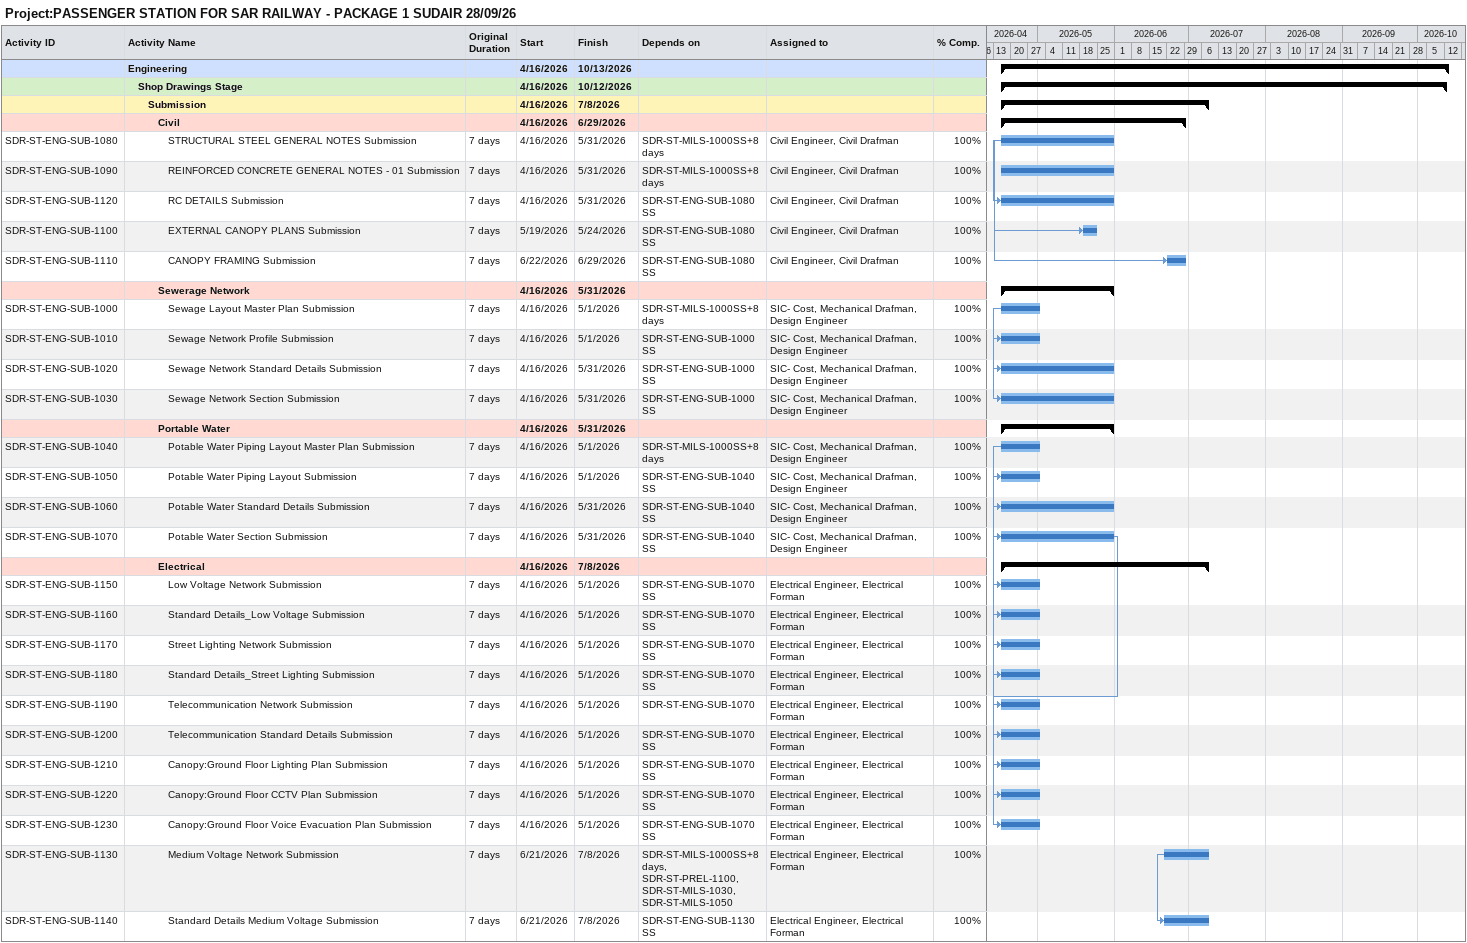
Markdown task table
Project:PASSENGER STATION FOR SAR RAILWAY - PACKAGE 1 SUDAIR 28/09/26

| ID | Level | Task | Original duration | Start | Finish | Predecessors | Resources | % complete |
|---|---|---|---|---|---|---|---|---|
|  | 1 | **Engineering** |  | 2026-04-16 | 2026-10-13 |  |  |  |
|  | 2 | **Shop Drawings Stage** |  | 2026-04-16 | 2026-10-12 |  |  |  |
|  | 3 | **Submission** |  | 2026-04-16 | 2026-07-08 |  |  |  |
|  | 4 | **Civil** |  | 2026-04-16 | 2026-06-29 |  |  |  |
| SDR-ST-ENG-SUB-1080 | 5 | STRUCTURAL STEEL GENERAL NOTES Submission | 7d | 2026-04-16 | 2026-05-31 | SDR-ST-MILS-1000SS+8d | Civil Engineer, Civil Drafman | 100 |
| SDR-ST-ENG-SUB-1090 | 5 | REINFORCED CONCRETE GENERAL NOTES - 01 Submission | 7d | 2026-04-16 | 2026-05-31 | SDR-ST-MILS-1000SS+8d | Civil Engineer, Civil Drafman | 100 |
| SDR-ST-ENG-SUB-1120 | 5 | RC DETAILS Submission | 7d | 2026-04-16 | 2026-05-31 | SDR-ST-ENG-SUB-1080SS | Civil Engineer, Civil Drafman | 100 |
| SDR-ST-ENG-SUB-1100 | 5 | EXTERNAL CANOPY PLANS Submission | 7d | 2026-05-19 | 2026-05-24 | SDR-ST-ENG-SUB-1080SS | Civil Engineer, Civil Drafman | 100 |
| SDR-ST-ENG-SUB-1110 | 5 | CANOPY FRAMING Submission | 7d | 2026-06-22 | 2026-06-29 | SDR-ST-ENG-SUB-1080SS | Civil Engineer, Civil Drafman | 100 |
|  | 4 | **Sewerage Network** |  | 2026-04-16 | 2026-05-31 |  |  |  |
| SDR-ST-ENG-SUB-1000 | 5 | Sewage Layout Master Plan Submission | 7d | 2026-04-16 | 2026-05-01 | SDR-ST-MILS-1000SS+8d | SIC- Cost, Mechanical Drafman, Design Engineer | 100 |
| SDR-ST-ENG-SUB-1010 | 5 | Sewage Network Profile Submission | 7d | 2026-04-16 | 2026-05-01 | SDR-ST-ENG-SUB-1000SS | SIC- Cost, Mechanical Drafman, Design Engineer | 100 |
| SDR-ST-ENG-SUB-1020 | 5 | Sewage Network Standard Details Submission | 7d | 2026-04-16 | 2026-05-31 | SDR-ST-ENG-SUB-1000SS | SIC- Cost, Mechanical Drafman, Design Engineer | 100 |
| SDR-ST-ENG-SUB-1030 | 5 | Sewage Network Section Submission | 7d | 2026-04-16 | 2026-05-31 | SDR-ST-ENG-SUB-1000SS | SIC- Cost, Mechanical Drafman, Design Engineer | 100 |
|  | 4 | **Portable Water** |  | 2026-04-16 | 2026-05-31 |  |  |  |
| SDR-ST-ENG-SUB-1040 | 5 | Potable Water Piping Layout Master Plan Submission | 7d | 2026-04-16 | 2026-05-01 | SDR-ST-MILS-1000SS+8d | SIC- Cost, Mechanical Drafman, Design Engineer | 100 |
| SDR-ST-ENG-SUB-1050 | 5 | Potable Water Piping Layout Submission | 7d | 2026-04-16 | 2026-05-01 | SDR-ST-ENG-SUB-1040SS | SIC- Cost, Mechanical Drafman, Design Engineer | 100 |
| SDR-ST-ENG-SUB-1060 | 5 | Potable Water Standard Details Submission | 7d | 2026-04-16 | 2026-05-31 | SDR-ST-ENG-SUB-1040SS | SIC- Cost, Mechanical Drafman, Design Engineer | 100 |
| SDR-ST-ENG-SUB-1070 | 5 | Potable Water Section Submission | 7d | 2026-04-16 | 2026-05-31 | SDR-ST-ENG-SUB-1040SS | SIC- Cost, Mechanical Drafman, Design Engineer | 100 |
|  | 4 | **Electrical** |  | 2026-04-16 | 2026-07-08 |  |  |  |
| SDR-ST-ENG-SUB-1150 | 5 | Low Voltage Network Submission | 7d | 2026-04-16 | 2026-05-01 | SDR-ST-ENG-SUB-1070SS | Electrical Engineer, Electrical Forman | 100 |
| SDR-ST-ENG-SUB-1160 | 5 | Standard Details_Low Voltage Submission | 7d | 2026-04-16 | 2026-05-01 | SDR-ST-ENG-SUB-1070SS | Electrical Engineer, Electrical Forman | 100 |
| SDR-ST-ENG-SUB-1170 | 5 | Street Lighting Network Submission | 7d | 2026-04-16 | 2026-05-01 | SDR-ST-ENG-SUB-1070SS | Electrical Engineer, Electrical Forman | 100 |
| SDR-ST-ENG-SUB-1180 | 5 | Standard Details_Street Lighting Submission | 7d | 2026-04-16 | 2026-05-01 | SDR-ST-ENG-SUB-1070SS | Electrical Engineer, Electrical Forman | 100 |
| SDR-ST-ENG-SUB-1190 | 5 | Telecommunication Network Submission | 7d | 2026-04-16 | 2026-05-01 | SDR-ST-ENG-SUB-1070 | Electrical Engineer, Electrical Forman | 100 |
| SDR-ST-ENG-SUB-1200 | 5 | Telecommunication Standard Details Submission | 7d | 2026-04-16 | 2026-05-01 | SDR-ST-ENG-SUB-1070SS | Electrical Engineer, Electrical Forman | 100 |
| SDR-ST-ENG-SUB-1210 | 5 | Canopy:Ground Floor Lighting Plan Submission | 7d | 2026-04-16 | 2026-05-01 | SDR-ST-ENG-SUB-1070SS | Electrical Engineer, Electrical Forman | 100 |
| SDR-ST-ENG-SUB-1220 | 5 | Canopy:Ground Floor CCTV Plan Submission | 7d | 2026-04-16 | 2026-05-01 | SDR-ST-ENG-SUB-1070SS | Electrical Engineer, Electrical Forman | 100 |
| SDR-ST-ENG-SUB-1230 | 5 | Canopy:Ground Floor Voice Evacuation Plan Submission | 7d | 2026-04-16 | 2026-05-01 | SDR-ST-ENG-SUB-1070SS | Electrical Engineer, Electrical Forman | 100 |
| SDR-ST-ENG-SUB-1130 | 5 | Medium Voltage Network Submission | 7d | 2026-06-21 | 2026-07-08 | SDR-ST-MILS-1000SS+8d, SDR-ST-PREL-1100, SDR-ST-MILS-1030, SDR-ST-MILS-1050 | Electrical Engineer, Electrical Forman | 100 |
| SDR-ST-ENG-SUB-1140 | 5 | Standard Details Medium Voltage Submission | 7d | 2026-06-21 | 2026-07-08 | SDR-ST-ENG-SUB-1130SS | Electrical Engineer, Electrical Forman | 100 |
